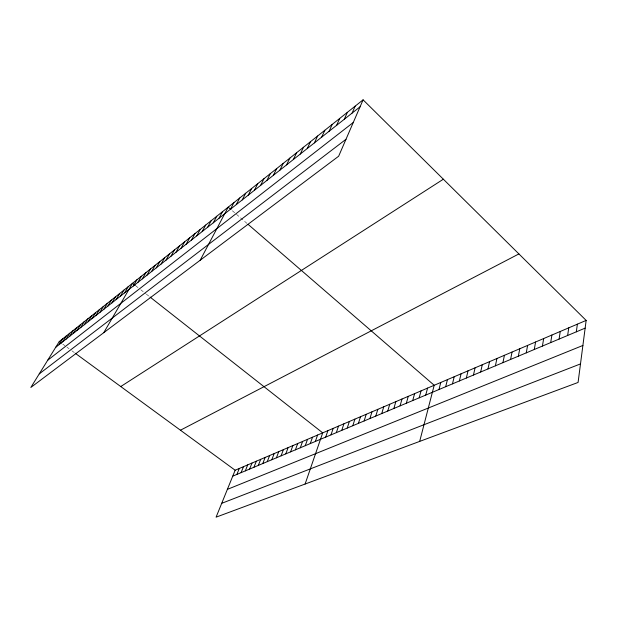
<?xml version="1.0" encoding="UTF-8"?>
<svg xmlns="http://www.w3.org/2000/svg" width="617" height="617" viewBox="0 0 617 617"><rect width="100%" height="100%" fill="white"/><g stroke="black" fill="none" stroke-linecap="round" stroke-linejoin="round"><path stroke-width="0.46" stroke-dasharray="3.08 2.31" d="M62.772 344.132L64.878 345.674M66.975 347.201L69.065 348.736M71.857 350.772L74.626 352.801M135.979 285.987L138.046 287.615M140.799 289.782L145.597 293.553M146.283 294.093L149.306 296.469M232.331 210.736L235.085 213.12M236.458 214.3L247.363 223.732"/><path stroke-width="0.93" d="M586.15 320.416L578.083 382.455L216.089 517.162L235.154 470.231L586.15 320.416L363.089 99.838L59.263 341.563L30.85 387.445L338.64 156.232L363.089 99.838M576.324 331.83L577.381 324.164M567.64 335.478L568.751 327.843M559.095 339.065L560.259 331.468M550.688 342.597L551.899 335.039M542.412 346.075L543.677 338.548M534.276 349.492L535.579 342.003M526.255 352.862L527.612 345.404M518.365 356.179L519.761 348.752M510.591 359.441L512.033 352.052M502.94 362.657L504.421 355.299M495.405 365.819L496.924 358.5M487.985 368.935L489.536 361.655M480.666 372.012L482.263 364.763M473.463 375.036L475.09 367.817M466.367 378.02L468.025 370.832M459.372 380.959L461.069 373.809M452.477 383.851L454.205 376.732M445.682 386.705L447.441 379.625M438.988 389.52L440.769 382.471M419.676 441.402L434.198 385.27L248.042 224.318M425.73 395.088L427.573 388.101M419.174 397.842L421.049 390.885M412.711 400.556L414.609 393.631M406.341 403.233L408.269 396.345M400.063 405.87L402.006 399.014M393.862 408.477L395.836 401.644M387.754 411.038L389.751 404.243M381.73 413.575L383.743 406.811M375.784 416.066L377.82 409.333M369.922 418.534L371.982 411.832M364.13 420.964L366.213 414.292M358.423 423.362L360.521 416.722M352.793 425.73L354.906 419.113M347.232 428.059L349.369 421.48M341.749 430.365L343.9 423.817M336.334 432.64L338.502 426.123M330.982 434.885L333.172 428.391M325.707 437.106L327.905 430.643M305.107 484.036L322.714 432.856L150.062 297.07M315.356 441.456L317.585 435.047M310.274 443.584L312.518 437.206M305.261 445.698L307.513 439.343M300.302 447.772L302.577 441.456M295.412 449.832L297.695 443.538M290.576 451.86L292.874 445.597M285.81 453.865L288.108 447.626M281.09 455.847L283.404 449.631M276.431 457.806L278.753 451.621M271.827 459.734L274.164 453.58M267.277 461.647L269.621 455.516M262.78 463.537L265.14 457.428M258.338 465.403L260.706 459.326M253.949 467.246L256.325 461.192M249.615 469.067L251.991 463.043M245.319 470.871L247.71 464.871M241.085 472.653L243.476 466.676M236.889 474.411L239.296 468.465M352.106 113.088L355.153 106.155M344.286 119.274L347.371 112.348M336.604 125.344L339.728 118.425M329.069 131.298L332.216 124.403M321.665 137.151L324.851 130.264M314.392 142.897L317.608 136.025M307.251 148.535L310.49 141.686M300.232 154.08L303.502 147.247M293.337 159.533L296.63 152.715M286.558 164.886L289.874 158.091M279.902 170.153L283.242 163.374M273.354 175.328L276.709 168.564M266.914 180.411L270.292 173.67M260.582 185.416L263.983 178.691M254.358 190.337L257.775 183.627M248.235 195.173L251.667 188.486M242.211 199.939L245.659 193.268M236.288 204.62L239.743 197.972M230.45 209.232L233.928 202.607M200.178 260.251L228.197 207.158L230.951 209.541M218.942 218.325L222.436 211.739M213.258 222.814L216.775 216.251M207.674 227.233L211.191 220.685M202.168 231.576L205.7 225.058M196.754 235.856L200.294 229.362M191.424 240.075L194.972 233.596M186.172 244.224L189.727 237.769M181.005 248.304L184.568 241.872M175.914 252.33L179.478 245.921M170.894 256.294L174.472 249.908M165.958 260.197L169.536 253.834M161.083 264.045L164.67 257.705M156.286 267.84L159.88 261.515M151.558 271.573L155.152 265.271M146.9 275.259L150.502 268.973M142.311 278.884L145.913 272.629M137.784 282.463L141.386 276.231M133.326 285.987L136.928 279.779M103.741 332.694L132.532 283.272L135.293 285.447M124.588 292.89L128.189 286.728M120.307 296.276L123.917 290.129M116.089 299.607L119.698 293.484M111.924 302.901L115.533 296.8M107.821 306.14L111.43 300.063M103.772 309.341L107.381 303.286M99.777 312.503L103.378 306.464M95.828 315.619L99.437 309.603M88.1 321.727L91.702 315.757M91.941 318.688L95.542 312.703M84.313 324.719L87.915 318.773M80.572 327.673L84.167 321.75M76.878 330.596L80.472 324.689M69.636 336.319L73.222 330.457M73.238 333.473L76.824 327.588M66.081 339.126L69.667 333.288M62.572 341.895L66.158 336.08M59.109 344.633L62.687 338.841M55.684 347.34L360.073 106.795M47.694 360.251L353.271 122.49M39.249 373.887L345.99 139.288M120.747 386.543L443.353 179.215M180.449 430.211L518.905 253.919M232.748 476.154L585.147 328.121M227.372 489.381L582.895 345.458M221.711 503.325L580.497 363.914M59.263 341.563L61.368 343.106M75.32 353.31L235.154 470.231"/></g></svg>
